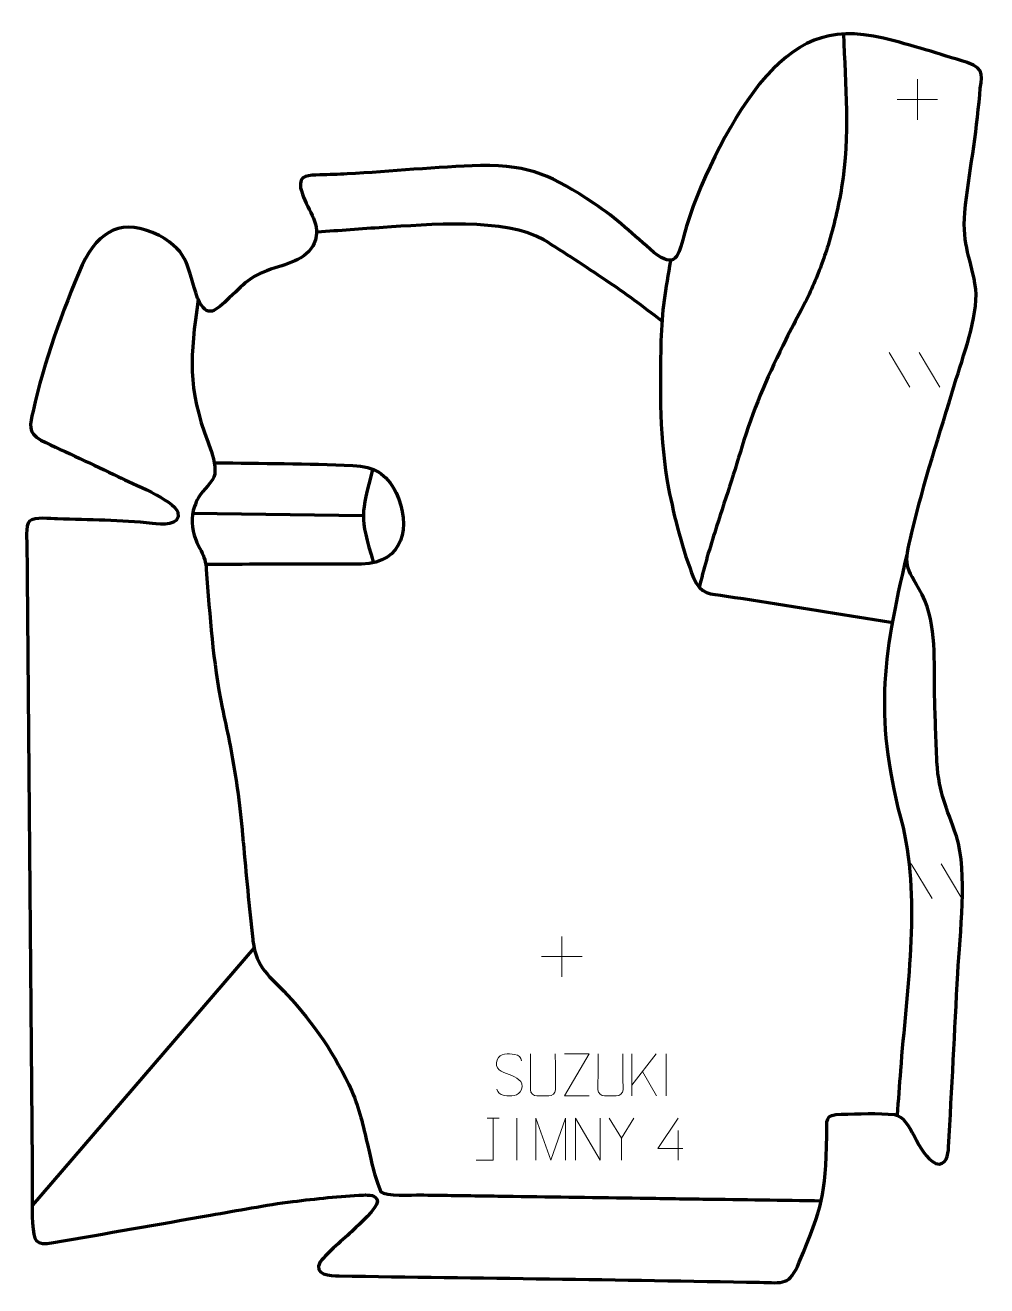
# Model space of a CAD drawing. Header units: millimetres. Extents: x 1312 to 1881, y 132 to 879.
import ezdxf

# ---------------------------------------------------------------- set-up
doc = ezdxf.new("R2010")
doc.units = ezdxf.units.MM
doc.header["$MEASUREMENT"] = 0
doc.layers.add('layer 1', color=7, linetype='Continuous', plot=False)
doc.layers.add('layer 2', color=7, linetype='Continuous')
doc.layers.add('layer 3', color=7, linetype='Continuous')

msp = doc.modelspace()

# ---------------------------------------------------------------- linework, layer by layer
at = {"layer": 'layer 1', "color": 250, "lineweight": 9}
for points in [[(1840.0384, 846.6484), (1840.0384, 846.6484), (1840.0384, 822.6705), (1840.0384, 822.6705)], [(1828.0495, 834.6594), (1828.0495, 834.6594), (1852.0274, 834.6594), (1852.0274, 834.6594)], [(1823.273, 684.776), (1823.273, 684.776), (1835.6373, 664.2317), (1835.6373, 664.2317)], [(1841.0029, 684.776), (1841.0029, 684.776), (1853.3672, 664.2317), (1853.3672, 664.2317)], [(1836.3654, 381.8834), (1836.3654, 381.8834), (1848.7297, 361.3391), (1848.7297, 361.3391)], [(1854.0953, 381.8834), (1854.0953, 381.8834), (1866.4596, 361.3391), (1866.4596, 361.3391)], [(1629.4302, 338.8304), (1629.4302, 338.8304), (1629.4302, 314.8525), (1629.4302, 314.8525)], [(1617.4413, 326.8414), (1617.4413, 326.8414), (1641.4192, 326.8414), (1641.4192, 326.8414)], [(1670.9004, 269.2769), (1670.9004, 269.2769), (1670.9004, 244.3233), (1670.9004, 244.3233)], [(1685.2766, 269.2769), (1685.2766, 269.2769), (1670.9004, 250.6372), (1670.9004, 250.6372)], [(1691.2511, 269.2872), (1691.2511, 269.2872), (1691.2511, 244.3131), (1691.2511, 244.3131)], [(1685.6019, 244.4191), (1685.6019, 244.4191), (1677.1314, 258.7327), (1677.1314, 258.7327)], [(1585.1965, 231.1396), (1585.1965, 231.1396), (1592.3647, 231.1396), (1592.3647, 231.1396)], [(1602.7806, 231.1499), (1602.7806, 231.1499), (1602.7806, 206.1758), (1602.7806, 206.1758)], [(1664.7799, 219.2409), (1664.7799, 219.2409), (1657.459, 231.1396), (1657.459, 231.1396)], [(1698.2474, 223.8405), (1698.2474, 223.8405), (1698.2474, 206.1758), (1698.2474, 206.1758)]]:
    msp.add_open_spline(points, degree=3, dxfattribs=at)
for points, knots in [([(1598.2566, 256.974), (1594.0083, 258.4444), (1589.1002, 260.2402), (1591.1053, 265.7605), (1591.1053, 265.7605), (1592.6088, 269.9004), (1597.8224, 269.5119), (1601.426, 268.9108), (1601.426, 268.9108), (1604.2866, 268.4336), (1605.1513, 267.2204), (1605.4619, 265.1363)], [0, 0, 0, 0, 0.25, 0.25, 0.25, 0.25, 0.5, 0.5, 0.5, 0.5, 1, 1, 1, 1]), ([(1625.5784, 269.2811), (1625.578, 263.7416), (1625.6738, 253.5398), (1625.6742, 247.9994), (1625.6742, 247.9994), (1625.5344, 245.7599), (1623.8572, 244.3337), (1621.7095, 244.3232), (1621.7095, 244.3232), (1619.3776, 244.3236), (1617.0457, 244.3236), (1614.7142, 244.3232), (1614.7142, 244.3232), (1612.7892, 244.2217), (1610.8171, 246.0382), (1610.8283, 247.9827), (1610.8283, 247.9827), (1610.8286, 253.5446), (1610.924, 263.72), (1610.9236, 269.2811)], [0, 0, 0, 0, 0.16666667, 0.16666667, 0.16666667, 0.16666667, 0.33333333, 0.33333333, 0.33333333, 0.33333333, 0.5, 0.5, 0.5, 0.5, 0.66666667, 0.66666667, 0.66666667, 0.66666667, 1, 1, 1, 1]), ([(1645.5486, 244.3214), (1645.5486, 244.3214), (1630.9296, 244.3214), (1630.9296, 244.3214), (1630.9296, 244.3214), (1630.9296, 244.3214), (1645.5729, 269.2788), (1645.5729, 269.2788), (1645.5729, 269.2788), (1645.5729, 269.2788), (1630.9296, 269.2788), (1630.9296, 269.2788)], [0, 0, 0, 0, 0.25, 0.25, 0.25, 0.25, 0.5, 0.5, 0.5, 0.5, 1, 1, 1, 1]), ([(1665.5784, 269.2811), (1665.578, 263.7416), (1665.6738, 253.5398), (1665.6742, 247.9994), (1665.6742, 247.9994), (1665.5344, 245.7599), (1663.8572, 244.3337), (1661.7095, 244.3232), (1661.7095, 244.3232), (1659.3776, 244.3236), (1657.0457, 244.3236), (1654.7142, 244.3232), (1654.7142, 244.3232), (1652.7892, 244.2217), (1650.8171, 246.0382), (1650.8283, 247.9827), (1650.8283, 247.9827), (1650.8286, 253.5446), (1650.924, 263.72), (1650.9236, 269.2811)], [0, 0, 0, 0, 0.16666667, 0.16666667, 0.16666667, 0.16666667, 0.33333333, 0.33333333, 0.33333333, 0.33333333, 0.5, 0.5, 0.5, 0.5, 0.66666667, 0.66666667, 0.66666667, 0.66666667, 1, 1, 1, 1]), ([(1598.2566, 256.9739), (1602.2752, 255.3272), (1607.3047, 253.4389), (1605.4707, 248.0786), (1605.4707, 248.0786), (1604.0109, 243.8122), (1599.1001, 244.0689), (1595.374, 244.6236), (1595.374, 244.6236), (1592.624, 245.0334), (1591.4031, 246.2469), (1591.0251, 248.3591)], [0, 0, 0, 0, 0.25, 0.25, 0.25, 0.25, 0.5, 0.5, 0.5, 0.5, 1, 1, 1, 1]), ([(1578.7586, 206.186), (1578.7586, 206.186), (1588.7806, 206.186), (1588.7806, 206.186), (1588.7806, 206.186), (1588.7806, 206.186), (1588.7806, 231.1396), (1588.7806, 231.1396)], [0, 0, 0, 0, 0.33333333, 0.33333333, 0.33333333, 0.33333333, 1, 1, 1, 1]), ([(1613.9381, 206.1839), (1613.9381, 206.1839), (1613.9381, 231.1418), (1613.9381, 231.1418), (1613.9381, 231.1418), (1613.9381, 231.1418), (1622.8632, 206.1839), (1622.8632, 206.1839), (1622.8632, 206.1839), (1622.8632, 206.1839), (1631.6231, 231.1413), (1631.6231, 231.1413), (1631.6231, 231.1413), (1631.6231, 231.1413), (1631.6231, 206.1839), (1631.6231, 206.1839)], [0, 0, 0, 0, 0.2, 0.2, 0.2, 0.2, 0.4, 0.4, 0.4, 0.4, 0.6, 0.6, 0.6, 0.6, 1, 1, 1, 1]), ([(1637.4532, 206.1861), (1637.4532, 206.1861), (1637.4532, 231.1396), (1637.4532, 231.1396), (1637.4532, 231.1396), (1637.4532, 231.1396), (1652.108, 206.1861), (1652.108, 206.1861), (1652.108, 206.1861), (1652.108, 206.1861), (1652.108, 231.1396), (1652.108, 231.1396)], [0, 0, 0, 0, 0.25, 0.25, 0.25, 0.25, 0.5, 0.5, 0.5, 0.5, 1, 1, 1, 1]), ([(1672.1023, 231.1396), (1672.1023, 231.1396), (1664.7799, 219.2409), (1664.7799, 219.2409), (1664.7799, 219.2409), (1664.7799, 219.2409), (1664.7806, 206.186), (1664.7806, 206.186)], [0, 0, 0, 0, 0.33333333, 0.33333333, 0.33333333, 0.33333333, 1, 1, 1, 1]), ([(1701.1915, 213.0794), (1701.1915, 213.0794), (1686.3698, 213.0794), (1686.3698, 213.0794), (1686.3698, 213.0794), (1686.3698, 213.0794), (1698.2474, 231.1499), (1698.2474, 231.1499)], [0, 0, 0, 0, 0.33333333, 0.33333333, 0.33333333, 0.33333333, 1, 1, 1, 1])]:
    msp.add_open_spline(points, degree=3, knots=knots, dxfattribs=at)
at = {"layer": 'layer 2', "color": 142, "lineweight": 158}
for points, knots in [([(1796.2809, 873.6606), (1797.3402, 842.5367), (1800.18, 813.7838), (1795.1776, 782.6673), (1795.1776, 782.6673), (1793.2481, 771.0987), (1790.5545, 759.6584), (1787.174, 748.4289), (1787.174, 748.4289), (1785.8515, 744.1967), (1784.4143, 740.0356), (1782.8939, 735.8711), (1782.8939, 735.8711), (1782.8939, 735.8711), (1782.5569, 734.9533), (1782.5569, 734.9533), (1782.5569, 734.9533), (1779.2895, 726.2339), (1775.6063, 718.1055), (1771.2546, 709.8741), (1771.2546, 709.8741), (1768.1231, 704.0849), (1764.9927, 698.3437), (1762.0475, 692.4539), (1762.0475, 692.4539), (1752.4005, 672.9414), (1743.8907, 653.5769), (1737.321, 632.789), (1737.321, 632.789), (1731.7916, 614.4987), (1725.7943, 596.3663), (1719.9993, 578.1605), (1719.9993, 578.1605), (1716.4296, 566.8953), (1713.4169, 556.7216), (1710.7208, 545.1884)], [0, 0, 0, 0, 0.1, 0.1, 0.1, 0.1, 0.2, 0.2, 0.2, 0.2, 0.3, 0.3, 0.3, 0.3, 0.4, 0.4, 0.4, 0.4, 0.5, 0.5, 0.5, 0.5, 0.6, 0.6, 0.6, 0.6, 0.7, 0.7, 0.7, 0.7, 0.8, 0.8, 0.8, 0.8, 1, 1, 1, 1]), ([(1688.5002, 703.4852), (1677.7528, 711.8939), (1666.9223, 719.8627), (1655.6071, 727.4951), (1655.6071, 727.4951), (1643.3981, 735.6716), (1631.2465, 743.8215), (1618.6968, 751.4764), (1618.6968, 751.4764), (1596.71, 764.7791), (1549.113, 760.4535), (1523.586, 758.8049), (1523.586, 758.8049), (1510.5904, 757.9927), (1497.6066, 756.991), (1484.6221, 756.0196)], [0, 0, 0, 0, 0.2, 0.2, 0.2, 0.2, 0.4, 0.4, 0.4, 0.4, 0.6, 0.6, 0.6, 0.6, 1, 1, 1, 1]), ([(1693.8495, 739.3449), (1690.8222, 722.2086), (1688.5814, 709.2376), (1688.1358, 691.6546), (1688.1358, 691.6546), (1687.5476, 662.4744), (1687.2239, 632.9946), (1692.6444, 604.204), (1692.6444, 604.204), (1695.9349, 587.5012), (1701.1313, 566.9257), (1707.5195, 551.2121), (1707.5195, 551.2121), (1711.8715, 541.1693), (1717.003, 541.9474), (1726.9947, 540.4355), (1726.9947, 540.4355), (1753.3242, 536.4514), (1779.5172, 532.2545), (1805.8066, 528.037), (1805.8066, 528.037), (1812.394, 526.9802), (1818.9812, 525.9233), (1825.5686, 524.8665)], [0, 0, 0, 0, 0.14285714, 0.14285714, 0.14285714, 0.14285714, 0.28571429, 0.28571429, 0.28571429, 0.28571429, 0.42857143, 0.42857143, 0.42857143, 0.42857143, 0.57142857, 0.57142857, 0.57142857, 0.57142857, 0.71428571, 0.71428571, 0.71428571, 0.71428571, 1, 1, 1, 1]), ([(1414.0248, 716.2244), (1409.2024, 682.2013), (1407.5929, 664.3651), (1419.8658, 631.3491), (1419.8658, 631.3491), (1419.8658, 631.3491), (1420.2653, 630.3194), (1420.2653, 630.3194), (1420.2653, 630.3194), (1422.5692, 624.4343), (1424.4412, 619.0172), (1423.8681, 612.5993), (1423.8681, 612.5993), (1422.7105, 607.9143), (1417.0123, 603.6223), (1414.222, 598.8127), (1414.222, 598.8127), (1413.1684, 596.997), (1412.5545, 595.487), (1411.8371, 593.5253), (1411.8371, 593.5253), (1409.7111, 587.2623), (1409.9575, 580.3806), (1412.4384, 574.2784), (1412.4384, 574.2784), (1412.4384, 574.2784), (1412.7934, 573.405), (1412.7934, 573.405), (1412.7934, 573.405), (1413.4808, 571.8004), (1414.2478, 570.2804), (1415.0447, 568.7295), (1415.0447, 568.7295), (1417.1737, 564.6447), (1418.1792, 562.1229), (1418.7245, 557.477), (1418.7245, 557.477), (1418.7245, 557.477), (1418.848, 556.1532), (1418.848, 556.1532), (1418.848, 556.1532), (1420.9514, 528.0734), (1422.7051, 502.2028), (1428.276, 474.4192), (1428.276, 474.4192), (1429.6483, 467.8051), (1431.1015, 461.2173), (1432.3926, 454.5854), (1432.3926, 454.5854), (1436.1417, 435.1658), (1438.7687, 418.2393), (1440.3725, 398.4796), (1440.3725, 398.4796), (1440.4629, 397.3649), (1440.5566, 396.2506), (1440.6521, 395.1363), (1440.6521, 395.1363), (1442.4607, 375.7902), (1444.1717, 356.4348), (1446.3841, 337.1291), (1446.3841, 337.1291), (1446.3841, 337.1291), (1446.493, 336.1794), (1446.493, 336.1794), (1446.493, 336.1794), (1448.3505, 320.1136), (1456.4791, 315.2059), (1466.7071, 304.2979), (1466.7071, 304.2979), (1482.3529, 287.4424), (1495.5942, 268.2117), (1504.9765, 247.1835), (1504.9765, 247.1835), (1509.3408, 236.8339), (1511.802, 226.5343), (1514.287, 215.6368), (1514.287, 215.6368), (1516.1723, 207.258), (1518.6718, 195.1737), (1522.299, 187.566), (1522.299, 187.566), (1524.5846, 184.8705), (1541.2847, 185.6748), (1545.371, 185.6701), (1545.371, 185.6701), (1557.7535, 185.4902), (1570.1359, 185.3104), (1582.5182, 185.1306), (1582.5182, 185.1306), (1588.5507, 185.043), (1594.5831, 184.9554), (1600.6156, 184.8678), (1600.6156, 184.8678), (1625.698, 184.5035), (1650.7803, 184.1392), (1675.8626, 183.775), (1675.8626, 183.775), (1688.2451, 183.5951), (1700.6274, 183.4153), (1713.0098, 183.2355), (1713.0098, 183.2355), (1736.5047, 182.8942), (1759.9995, 182.5531), (1783.4943, 182.2118)], [0, 0, 0, 0, 0.03703704, 0.03703704, 0.03703704, 0.03703704, 0.07407407, 0.07407407, 0.07407407, 0.07407407, 0.11111111, 0.11111111, 0.11111111, 0.11111111, 0.14814815, 0.14814815, 0.14814815, 0.14814815, 0.18518519, 0.18518519, 0.18518519, 0.18518519, 0.22222222, 0.22222222, 0.22222222, 0.22222222, 0.25925926, 0.25925926, 0.25925926, 0.25925926, 0.2962963, 0.2962963, 0.2962963, 0.2962963, 0.33333333, 0.33333333, 0.33333333, 0.33333333, 0.37037037, 0.37037037, 0.37037037, 0.37037037, 0.40740741, 0.40740741, 0.40740741, 0.40740741, 0.44444444, 0.44444444, 0.44444444, 0.44444444, 0.48148148, 0.48148148, 0.48148148, 0.48148148, 0.51851852, 0.51851852, 0.51851852, 0.51851852, 0.55555556, 0.55555556, 0.55555556, 0.55555556, 0.59259259, 0.59259259, 0.59259259, 0.59259259, 0.62962963, 0.62962963, 0.62962963, 0.62962963, 0.66666667, 0.66666667, 0.66666667, 0.66666667, 0.7037037, 0.7037037, 0.7037037, 0.7037037, 0.74074074, 0.74074074, 0.74074074, 0.74074074, 0.77777778, 0.77777778, 0.77777778, 0.77777778, 0.81481481, 0.81481481, 0.81481481, 0.81481481, 0.85185185, 0.85185185, 0.85185185, 0.85185185, 0.88888889, 0.88888889, 0.88888889, 0.88888889, 0.92592593, 0.92592593, 0.92592593, 0.92592593, 1, 1, 1, 1]), ([(1424.3859, 619.4384), (1451.3465, 619.0486), (1478.698, 619.0162), (1505.6093, 617.8712), (1505.6093, 617.8712), (1518.9294, 616.9656), (1524.7379, 613.4446), (1531.3721, 601.7094), (1531.3721, 601.7094), (1540.2837, 581.7258), (1536.1159, 560.2775), (1510.7198, 559.3612), (1510.7198, 559.3612), (1503.2798, 559.0928), (1495.0682, 559.4634), (1487.4869, 559.4334), (1487.4869, 559.4334), (1464.5315, 559.3423), (1441.576, 559.2567), (1418.6204, 559.1688)], [0, 0, 0, 0, 0.16666667, 0.16666667, 0.16666667, 0.16666667, 0.33333333, 0.33333333, 0.33333333, 0.33333333, 0.5, 0.5, 0.5, 0.5, 0.66666667, 0.66666667, 0.66666667, 0.66666667, 1, 1, 1, 1]), ([(1833.8515, 565.0738), (1818.8938, 502.4969), (1814.3006, 466.6287), (1831.5187, 403.4263), (1831.5187, 403.4263), (1841.9767, 357.7709), (1833.5063, 305.8028), (1830.0176, 259.3802), (1830.0176, 259.3802), (1829.3538, 250.5481), (1828.6895, 241.716), (1828.0253, 232.884)], [0, 0, 0, 0, 0.25, 0.25, 0.25, 0.25, 0.5, 0.5, 0.5, 0.5, 1, 1, 1, 1])]:
    msp.add_open_spline(points, degree=3, knots=knots, dxfattribs=at)
for points in [[(1517.4917, 616.2091), (1510.401, 587.8361), (1509.4225, 588.8217), (1517.9304, 559.9169)], [(1511.7319, 587.9718), (1511.7319, 587.9718), (1410.8806, 589.3209), (1410.8806, 589.3209)], [(1446.9452, 331.9327), (1446.9452, 331.9327), (1315.9249, 179.5882), (1315.9249, 179.5882)]]:
    msp.add_open_spline(points, degree=3, dxfattribs=at)
at = {"layer": 'layer 3', "color": 242, "lineweight": 158}
msp.add_open_spline([(1502.3543, 790.5057), (1528.5408, 791.9963), (1555.2064, 794.7093), (1581.32, 795.5627), (1581.32, 795.5627), (1611.5879, 795.7227), (1623.795, 789.3276), (1648.5898, 773.1179), (1648.5898, 773.1179), (1661.6903, 764.2335), (1672.0601, 754.2914), (1683.9107, 744.029), (1683.9107, 744.029), (1696.7344, 734.1951), (1698.4978, 741.4663), (1701.6077, 753.8278), (1701.6077, 753.8278), (1710.2598, 784.4433), (1727.1047, 818.7144), (1746.5528, 843.9128), (1746.5528, 843.9128), (1767.9217, 868.9795), (1786.9456, 878.6556), (1819.9943, 870.9595), (1819.9943, 870.9595), (1836.723, 866.9099), (1853.0125, 861.52), (1869.5005, 856.6297), (1869.5005, 856.6297), (1881.1435, 852.2505), (1877.7001, 848.5772), (1876.9303, 837.4413), (1876.9303, 837.4413), (1875.0619, 813.8891), (1870.7504, 791.1231), (1868.1051, 767.783), (1868.1051, 767.783), (1866.5286, 747.7192), (1872.0532, 740.3032), (1874.6781, 722.2963), (1874.6781, 722.2963), (1875.8653, 705.3811), (1867.0368, 682.399), (1862.084, 665.8899), (1862.084, 665.8899), (1853.3724, 637.0858), (1843.6636, 607.335), (1836.735, 578.142), (1836.735, 578.142), (1831.7636, 557.3155), (1832.874, 559.3624), (1842.929, 541.3307), (1842.929, 541.3307), (1851.9462, 523.1449), (1849.6207, 501.0727), (1850.2403, 481.1815), (1850.2403, 481.1815), (1850.6515, 468.2447), (1851.0393, 455.2606), (1851.5672, 442.3307), (1851.5672, 442.3307), (1852.9755, 422.2592), (1857.1755, 416.133), (1863.2027, 398.112), (1863.2027, 398.112), (1870.0466, 376.2233), (1865.2051, 340.4971), (1863.9305, 317.0021), (1863.9305, 317.0021), (1862.0796, 282.6946), (1860.5144, 248.3164), (1858.5082, 214.0277), (1858.5082, 214.0277), (1858.2471, 209.5638), (1857.347, 202.4769), (1850.9551, 204.2242), (1850.9551, 204.2242), (1839.7024, 209.7305), (1836.6469, 231.7433), (1826.4643, 233.2398), (1826.4643, 233.2398), (1816.9182, 234.3947), (1804.8458, 233.5905), (1794.9924, 233.5045), (1794.9924, 233.5045), (1784.8089, 233.227), (1786.5229, 230.1579), (1786.3361, 220.8983), (1786.3361, 220.8983), (1785.5919, 184.0211), (1783.9085, 179.7558), (1770.0675, 145.7468), (1770.0675, 145.7468), (1764.1621, 131.8222), (1761.003, 133.6078), (1746.6077, 133.8801), (1746.6077, 133.8801), (1663.5965, 135.4406), (1580.5161, 136.4999), (1497.4941, 137.639), (1497.4941, 137.639), (1492.6784, 137.7051), (1481.6196, 138.3022), (1486.3524, 146.0312), (1486.3524, 146.0312), (1490.5369, 151.6723), (1500.3955, 159.4416), (1505.9117, 164.8475), (1505.9117, 164.8475), (1509.0483, 167.9215), (1520.1005, 177.7262), (1520.1772, 181.757), (1520.1772, 181.757), (1519.7636, 185.8011), (1515.0244, 185.7053), (1511.807, 185.5819), (1511.807, 185.5819), (1498.3994, 184.9359), (1483.431, 183.3928), (1470.0743, 181.7423), (1470.0743, 181.7423), (1454.0517, 179.7261), (1437.3259, 176.3874), (1421.32, 173.6378), (1421.32, 173.6378), (1390.307, 168.3038), (1359.3311, 162.7593), (1328.3125, 157.457), (1328.3125, 157.457), (1317.3869, 155.5893), (1316.584, 158.1624), (1315.9286, 169.1059), (1315.9286, 169.1059), (1315.3785, 178.2911), (1315.8495, 188.5804), (1315.7702, 197.9915), (1315.7702, 197.9915), (1314.7275, 321.7002), (1313.6275, 445.4034), (1312.622, 569.1134), (1312.622, 569.1134), (1312.5515, 572.6009), (1311.5837, 582.5104), (1314.1716, 584.8677), (1314.1716, 584.8677), (1317.0283, 587.47), (1326.6065, 586.2952), (1330.6745, 586.1668), (1330.6745, 586.1668), (1349.8292, 585.6101), (1367.8473, 585.5469), (1386.9993, 583.475), (1386.9993, 583.475), (1391.9622, 582.938), (1403.8733, 581.7512), (1402.0268, 590.1643), (1402.0268, 590.1643), (1399.0599, 597.5668), (1374.9085, 607.1666), (1366.8762, 611.0665), (1366.8762, 611.0665), (1351.5422, 618.5051), (1336.2147, 625.5237), (1320.8179, 632.7679), (1320.8179, 632.7679), (1312.7298, 637.663), (1314.5021, 641.8616), (1316.2189, 650.0403), (1316.2189, 650.0403), (1322.7398, 679.1258), (1333.5209, 709.4087), (1345.36, 736.7646), (1345.36, 736.7646), (1355.3654, 757.4518), (1369.2318, 764.7329), (1390.87, 754.1481), (1390.87, 754.1481), (1409.3726, 743.8362), (1407.3056, 734.5216), (1413.6947, 717.0299), (1413.6947, 717.0299), (1419.6259, 703.8652), (1424.3151, 709.6299), (1432.4845, 717.1357), (1432.4845, 717.1357), (1443.1621, 727.132), (1445.1841, 730.3048), (1459.6678, 734.8669), (1459.6678, 734.8669), (1469.6431, 738.0089), (1482.0765, 741.6073), (1483.995, 753.6888), (1483.995, 753.6888), (1485.4894, 763.0995), (1476.7777, 772.3278), (1474.7329, 782.294), (1474.7329, 782.294), (1473.2759, 790.3954), (1479.9634, 789.6292), (1486.1402, 789.9277), (1486.1402, 789.9277), (1491.5454, 790.189), (1496.9482, 790.2956), (1502.3543, 790.5057)], degree=3, knots=[0, 0, 0, 0, 0.01923077, 0.01923077, 0.01923077, 0.01923077, 0.03846154, 0.03846154, 0.03846154, 0.03846154, 0.05769231, 0.05769231, 0.05769231, 0.05769231, 0.07692308, 0.07692308, 0.07692308, 0.07692308, 0.09615385, 0.09615385, 0.09615385, 0.09615385, 0.11538462, 0.11538462, 0.11538462, 0.11538462, 0.13461538, 0.13461538, 0.13461538, 0.13461538, 0.15384615, 0.15384615, 0.15384615, 0.15384615, 0.17307692, 0.17307692, 0.17307692, 0.17307692, 0.19230769, 0.19230769, 0.19230769, 0.19230769, 0.21153846, 0.21153846, 0.21153846, 0.21153846, 0.23076923, 0.23076923, 0.23076923, 0.23076923, 0.25, 0.25, 0.25, 0.25, 0.26923077, 0.26923077, 0.26923077, 0.26923077, 0.28846154, 0.28846154, 0.28846154, 0.28846154, 0.30769231, 0.30769231, 0.30769231, 0.30769231, 0.32692308, 0.32692308, 0.32692308, 0.32692308, 0.34615385, 0.34615385, 0.34615385, 0.34615385, 0.36538462, 0.36538462, 0.36538462, 0.36538462, 0.38461538, 0.38461538, 0.38461538, 0.38461538, 0.40384615, 0.40384615, 0.40384615, 0.40384615, 0.42307692, 0.42307692, 0.42307692, 0.42307692, 0.44230769, 0.44230769, 0.44230769, 0.44230769, 0.46153846, 0.46153846, 0.46153846, 0.46153846, 0.48076923, 0.48076923, 0.48076923, 0.48076923, 0.5, 0.5, 0.5, 0.5, 0.51923077, 0.51923077, 0.51923077, 0.51923077, 0.53846154, 0.53846154, 0.53846154, 0.53846154, 0.55769231, 0.55769231, 0.55769231, 0.55769231, 0.57692308, 0.57692308, 0.57692308, 0.57692308, 0.59615385, 0.59615385, 0.59615385, 0.59615385, 0.61538462, 0.61538462, 0.61538462, 0.61538462, 0.63461538, 0.63461538, 0.63461538, 0.63461538, 0.65384615, 0.65384615, 0.65384615, 0.65384615, 0.67307692, 0.67307692, 0.67307692, 0.67307692, 0.69230769, 0.69230769, 0.69230769, 0.69230769, 0.71153846, 0.71153846, 0.71153846, 0.71153846, 0.73076923, 0.73076923, 0.73076923, 0.73076923, 0.75, 0.75, 0.75, 0.75, 0.76923077, 0.76923077, 0.76923077, 0.76923077, 0.78846154, 0.78846154, 0.78846154, 0.78846154, 0.80769231, 0.80769231, 0.80769231, 0.80769231, 0.82692308, 0.82692308, 0.82692308, 0.82692308, 0.84615385, 0.84615385, 0.84615385, 0.84615385, 0.86538462, 0.86538462, 0.86538462, 0.86538462, 0.88461538, 0.88461538, 0.88461538, 0.88461538, 0.90384615, 0.90384615, 0.90384615, 0.90384615, 0.92307692, 0.92307692, 0.92307692, 0.92307692, 0.94230769, 0.94230769, 0.94230769, 0.94230769, 0.96153846, 0.96153846, 0.96153846, 0.96153846, 1, 1, 1, 1], dxfattribs=at)

doc.saveas('drawing.dxf')
